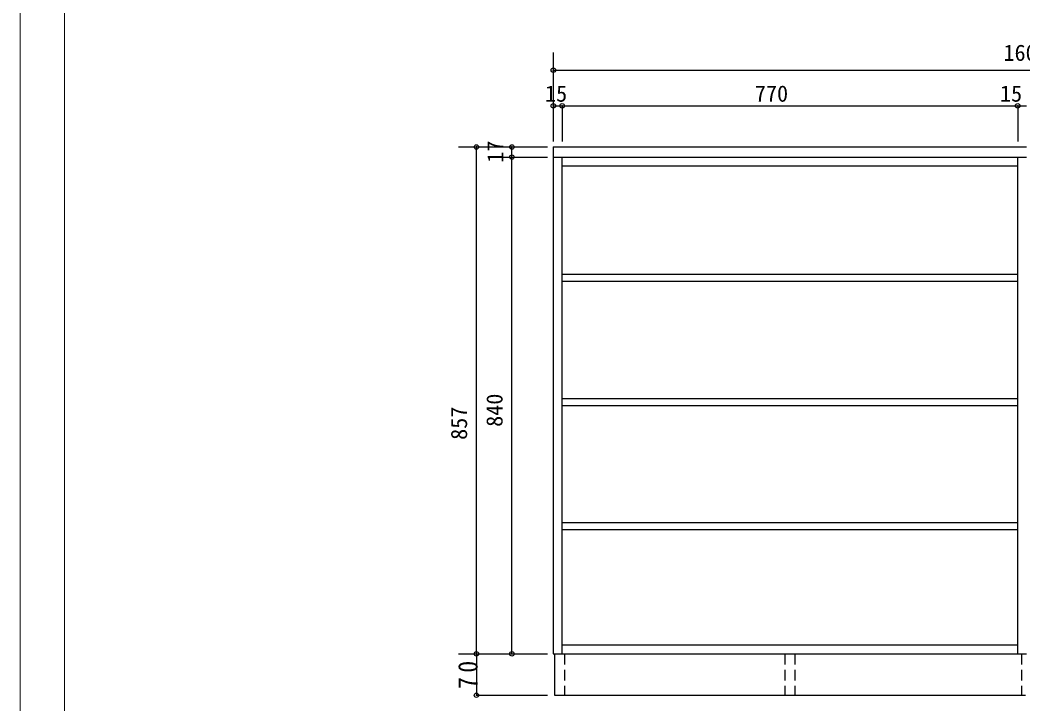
# Model space of a CAD drawing. Units: millimetres on the paper, enlarged 5 times, with parts at other scales. Extents: x -1044 to 931, y -502 to 889.
# Drawn here: x -1044 to -479, y -144 to 241 of the extents above; entities that cross this region are included whole.
import ezdxf
from ezdxf.enums import TextEntityAlignment as Align

# ---------------------------------------------------------------- set-up
doc = ezdxf.new("R2010")
doc.units = ezdxf.units.MM
doc.header["$LTSCALE"] = 5
doc.header["$PDMODE"] = 32
doc.header["$PDSIZE"] = 2.5
doc.linetypes.add('DASHED1', pattern=[1.8, 1.2, -0.6])
doc.layers.add('0-0_0', color=7, linetype='Continuous', lineweight=18)
doc.layers.add('2-0_NOTE$003', color=7, linetype='Continuous')
doc.styles.add('ＭＳ ゴシック', font='')
doc.styles.get('ＭＳ ゴシック').set_extended_font_data('MS Gothic')

msp = doc.modelspace()

# ---------------------------------------------------------------- linework, layer by layer
at = {"layer": '0-0_0'}
msp.add_line((-1018.956, 864.147), (-1018.956, -364.603), dxfattribs=at)
msp.add_lwpolyline([(-1043.956, -502.103), (-1043.956, 889.147), (931.044, 889.147)], dxfattribs=at)
at = {"layer": '2-0_NOTE$003', "color": 4}
for p, q in [((-743.488, 222.794), (-743.488, 172.794)), ((-743.488, 212.794), (-210.155, 212.794)), ((-743.488, 192.66), (-743.488, 172.618)), ((-743.488, 192.66), (-738.488, 192.66)), ((-738.488, 192.66), (-481.821, 192.66)), ((-738.488, 192.66), (-738.488, 172.618)), ((-481.821, 192.66), (-481.821, 172.618)), ((-481.821, 192.66), (-476.821, 192.66)), ((-796.821, 169.461), (-746.821, 169.461)), ((-786.821, -116.206), (-786.821, 169.461)), ((-766.821, 163.794), (-766.821, 169.461)), ((-776.821, 163.794), (-746.821, 163.794)), ((-766.821, 163.127), (-766.821, 163.794)), ((-766.821, -116.206), (-766.821, 163.127)), ((-796.821, -116.206), (-746.821, -116.206)), ((-786.821, -116.206), (-786.821, -139.539)), ((-786.821, -116.206), (-746.821, -116.206)), ((-786.821, -139.539), (-746.821, -139.539))]:
    msp.add_line(p, q, dxfattribs=at)
at = {"layer": '2-0_NOTE$003'}
for p, q in [((-743.488, 169.461), (-743.488, 163.794)), ((-743.488, 169.461), (-476.821, 169.461)), ((-743.488, 163.794), (-743.488, -116.206)), ((-743.488, 163.794), (-476.821, 163.794)), ((-738.488, -116.206), (-738.488, 163.794)), ((-738.488, 158.794), (-481.821, 158.794)), ((-481.821, -116.206), (-481.821, 163.794)), ((-738.488, 97.794), (-481.821, 97.794)), ((-738.488, 93.794), (-481.821, 93.794)), ((-738.488, 27.794), (-481.821, 27.794)), ((-738.488, 23.794), (-481.821, 23.794)), ((-738.488, -42.206), (-481.821, -42.206)), ((-738.488, -46.206), (-481.821, -46.206)), ((-738.488, -111.206), (-481.821, -111.206)), ((-743.488, -116.206), (-476.821, -116.206)), ((-742.821, -116.206), (-742.821, -139.539)), ((-742.821, -139.539), (-477.488, -139.539))]:
    msp.add_line(p, q, dxfattribs=at)
at = {"layer": '2-0_NOTE$003', "linetype": 'DASHED1'}
for p, q in [((-737.155, -116.206), (-737.155, -139.539)), ((-612.988, -116.206), (-612.988, -139.539)), ((-607.321, -116.206), (-607.321, -139.539)), ((-479.655, -116.206), (-479.655, -139.539))]:
    msp.add_line(p, q, dxfattribs=at)
at = {"layer": '2-0_NOTE$003', "color": 4}
for p in [(-743.488, 212.794), (-743.488, 192.66), (-738.488, 192.66), (-481.821, 192.66), (-786.821, 169.461), (-766.821, 169.461), (-766.821, 163.794), (-786.821, -116.206), (-766.821, -116.206), (-786.821, -139.539)]:
    msp.add_point(p, dxfattribs=at)

# ---------------------------------------------------------------- texts
at = {"layer": '2-0_NOTE$003', "style": 'ＭＳ ゴシック'}
for s, p in [('1600', (-489.822, 215.273)), ('15', (-748.155, 192.243)), ('770', (-629.888, 192.243)), ('15', (-491.792, 192.243))]:
    msp.add_text(s, height=9.164, dxfattribs=at).set_placement(p, align=Align.BOTTOM_LEFT)
for s, p in [('17', (-768.841, 160.584)), ('840', (-769.321, 11.752)), ('857', (-789.321, 4.419))]:
    msp.add_text(s, height=9.164, rotation=90, dxfattribs=at).set_placement(p, align=Align.BOTTOM_LEFT)
at = {"layer": '2-0_NOTE$003', "insert": (-785.988, -135.998), "char_height": 11, "attachment_point": 7, "rotation": 90, "style": 'ＭＳ ゴシック'}
msp.add_mtext('\\T1.36;\\W0.9;70', dxfattribs=at)

doc.saveas('drawing.dxf')
